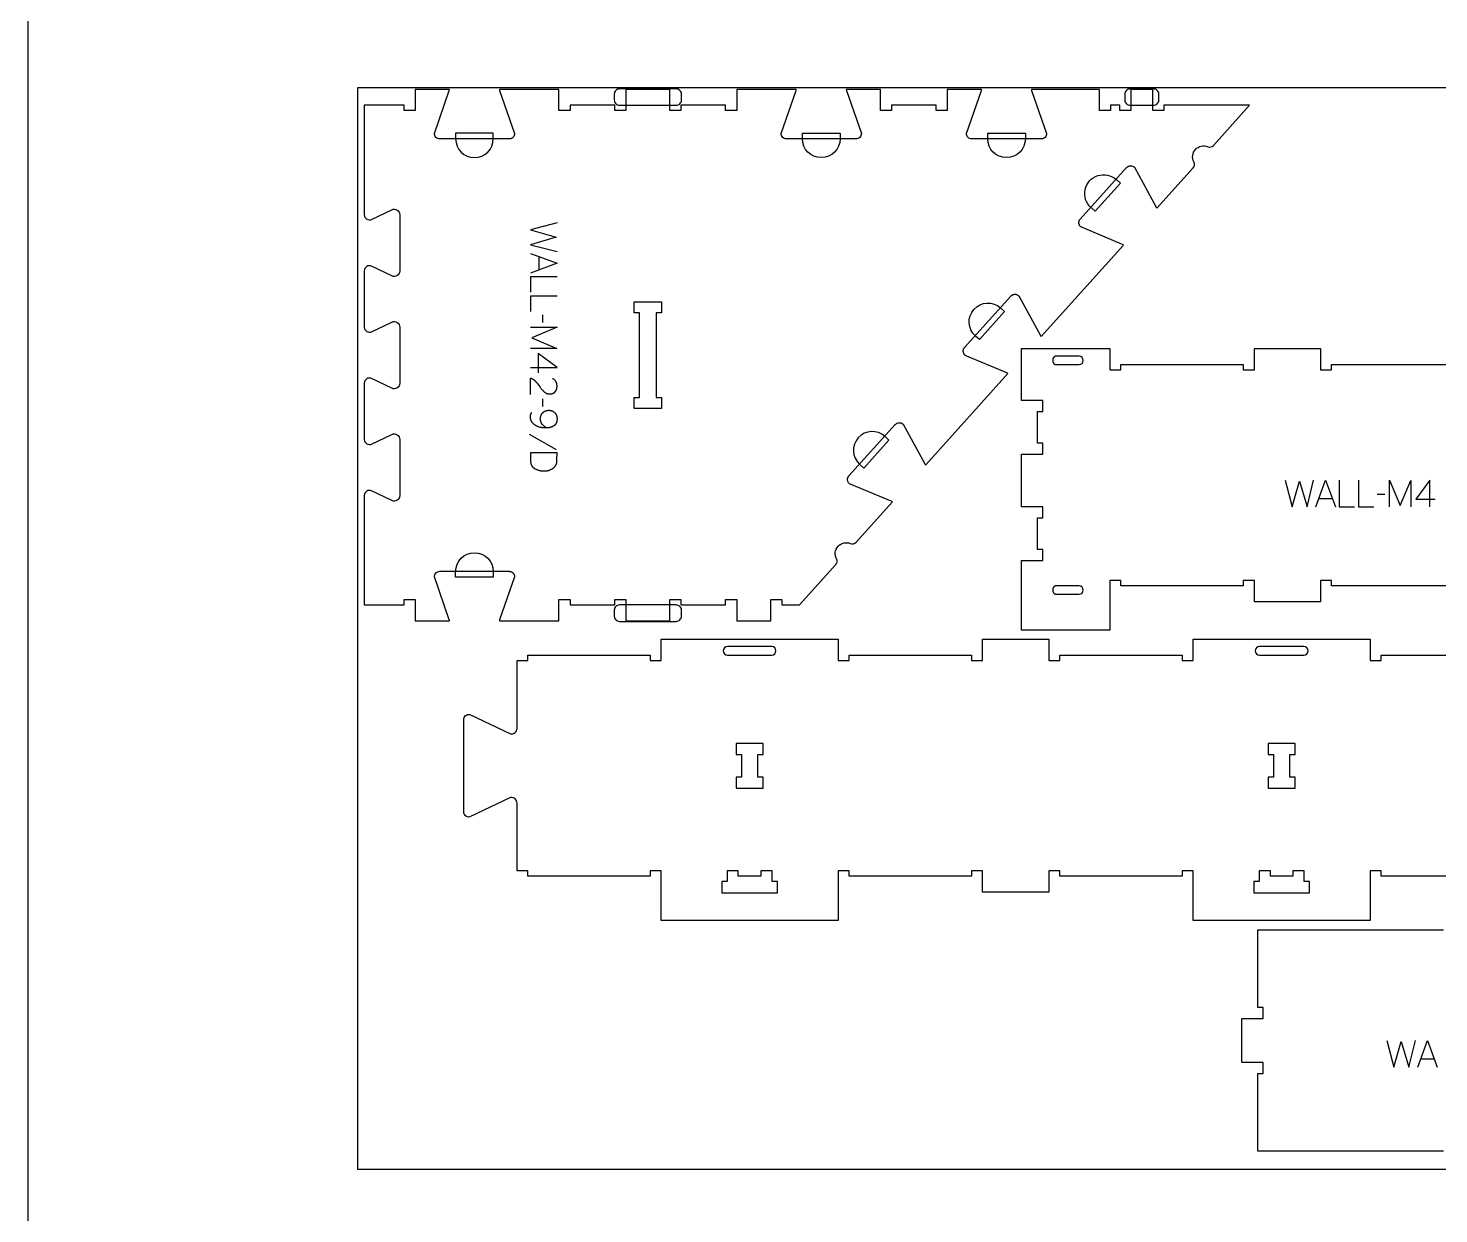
# Model space of a CAD drawing. Extents: x 5216 to 8399, y -27186 to -19593.
# Drawn here: x 5216 to 6806, y -22887 to -21550 of the extents above; entities that cross this region are included whole.
import ezdxf

# ---------------------------------------------------------------- set-up
doc = ezdxf.new("R2010")
doc.units = 0
for name, color, linetype in [('0_SHEET_SPRUCEPLY_2440X122', 1, 'CONTINUOUS'), ('1_ANYTOOL_1MMDEEP_LABELS_S', 2, 'CONTINUOUS'), ('3_ANYTOOL_CUTTHROUGH_INSID', 4, 'CONTINUOUS'), ('4_ANYTOOL_CUTTHROUGH_OUTSI', 5, 'CONTINUOUS'), ('5_ANYTOOL_HALF_MILL_9MM_IN', 3, 'CONTINUOUS'), ('DONOTCUT', 18, 'CONTINUOUS')]:
    doc.layers.add(name, color=color, linetype=linetype)

msp = doc.modelspace()

# ---------------------------------------------------------------- linework, layer by layer
at = {"layer": '0_SHEET_SPRUCEPLY_2440X122'}
msp.add_lwpolyline([(8027.3, -21616.7), (8027.3, -22836.7), (5587.3, -22836.7), (5587.3, -21616.7)], close=True, dxfattribs=at)
at = {"layer": '1_ANYTOOL_1MMDEEP_LABELS_S'}
for points in [[(5812, -21769.2), (5782, -21776.9), (5811.1, -21785.4), (5782, -21793.8), (5812, -21801.3)], [(5782, -21803.9), (5812, -21814.8), (5782, -21825.9)], [(5791.6, -21807.4), (5791.6, -21822.3)], [(5812, -21830.1), (5782, -21830.1), (5782, -21847.2)], [(5812, -21852), (5782, -21852), (5782, -21869.1)], [(5782, -21886.8), (5812, -21886.8), (5783.6, -21898.8), (5811.9, -21910.8), (5782, -21910.8)], [(5795.9, -21881.7), (5795.8, -21872.9)], [(5782, -21932.4), (5812, -21932.4), (5790.7, -21916.4)], [(5790.7, -21916.4), (5790.7, -21938.2)], [(5782, -21962.6), (5782.1, -21944.3), (5782.5, -21944.5), (5782.8, -21944.5), (5783, -21944.6), (5783.2, -21944.7), (5783.4, -21944.8), (5783.6, -21944.9), (5783.8, -21945), (5784.1, -21945.1), (5784.3, -21945.2), (5784.5, -21945.3), (5784.7, -21945.4), (5784.9, -21945.5), (5785.1, -21945.6), (5785.3, -21945.8), (5785.5, -21945.9), (5785.7, -21946), (5785.8, -21946.1), (5786, -21946.3), (5786.2, -21946.4), (5786.4, -21946.6), (5786.6, -21946.7), (5786.7, -21946.9), (5786.9, -21947), (5787.1, -21947.2), (5787.3, -21947.3), (5787.4, -21947.5), (5787.6, -21947.7), (5787.8, -21947.8), (5787.9, -21948), (5788.2, -21948.4), (5789.4, -21949.8), (5790.6, -21951.3), (5791.8, -21952.8), (5792.9, -21954.4), (5793.5, -21955.1), (5794.1, -21955.9), (5794.6, -21956.6), (5795.2, -21957.3), (5795.8, -21957.9), (5796.4, -21958.6), (5797, -21959.2), (5797.6, -21959.8), (5797.8, -21959.9), (5798, -21960.1), (5798.1, -21960.2), (5798.3, -21960.3), (5798.4, -21960.5), (5798.6, -21960.6), (5798.8, -21960.7), (5799, -21960.8), (5799.1, -21960.9), (5799.3, -21961), (5799.5, -21961.1), (5799.7, -21961.2), (5799.8, -21961.3), (5800, -21961.4), (5800.2, -21961.5), (5800.4, -21961.6), (5800.6, -21961.6), (5800.8, -21961.7), (5801, -21961.8), (5801.2, -21961.8), (5801.4, -21961.9), (5801.6, -21961.9), (5801.8, -21962), (5802, -21962), (5802.2, -21962), (5802.4, -21962.1), (5802.7, -21962.1), (5802.9, -21962.1), (5803.1, -21962.1), (5803.3, -21962.1), (5803.5, -21962.1), (5803.8, -21962.1), (5804, -21962.1), (5804.3, -21962.1), (5804.5, -21962.1), (5804.7, -21962.1), (5805, -21962.1), (5805.2, -21962.1), (5805.4, -21962), (5805.7, -21962), (5805.9, -21961.9), (5806.1, -21961.9), (5806.3, -21961.8), (5806.5, -21961.8), (5806.7, -21961.7), (5806.9, -21961.7), (5807.1, -21961.6), (5807.3, -21961.5), (5807.5, -21961.4), (5807.7, -21961.3), (5807.9, -21961.3), (5808, -21961.2), (5808.2, -21961.1), (5808.4, -21961), (5808.6, -21960.8), (5808.7, -21960.7), (5808.9, -21960.6), (5809, -21960.5), (5809.2, -21960.3), (5809.3, -21960.2), (5809.5, -21960.1), (5809.6, -21959.9), (5809.8, -21959.8), (5809.9, -21959.6), (5810, -21959.5), (5810.1, -21959.3), (5810.3, -21959.1), (5810.4, -21959), (5810.5, -21958.8), (5810.6, -21958.6), (5810.7, -21958.4), (5810.8, -21958.3), (5810.9, -21958.1), (5811, -21957.9), (5811.1, -21957.7), (5811.2, -21957.5), (5811.3, -21957.3), (5811.3, -21957.2), (5811.4, -21957), (5811.5, -21956.8), (5811.5, -21956.6), (5811.6, -21956.4), (5811.6, -21956.1), (5811.7, -21955.9), (5811.7, -21955.7), (5811.8, -21955.5), (5811.8, -21955.3), (5811.9, -21955.1), (5811.9, -21954.9), (5811.9, -21954.6), (5811.9, -21954.4), (5812, -21954.2), (5812, -21953.9), (5812, -21953.7), (5812, -21953.2), (5812, -21952.9), (5812, -21952.5), (5811.9, -21952.2), (5811.9, -21951.8), (5811.9, -21951.5), (5811.8, -21951.1), (5811.7, -21950.8), (5811.7, -21950.5), (5811.6, -21950.2), (5811.5, -21950), (5811.5, -21949.9), (5811.4, -21949.7), (5811.4, -21949.6), (5811.3, -21949.4), (5811.3, -21949.3), (5811.2, -21949.1), (5811.2, -21949), (5811.1, -21948.8), (5811, -21948.7), (5810.9, -21948.6), (5810.9, -21948.4), (5810.8, -21948.3), (5810.7, -21948.2), (5810.6, -21948), (5810.6, -21947.9), (5810.5, -21947.8), (5810.4, -21947.6), (5810.3, -21947.5), (5810.2, -21947.4), (5810.1, -21947.3), (5810, -21947.1), (5809.9, -21947), (5809.8, -21946.9), (5809.7, -21946.8), (5809.6, -21946.7), (5809.5, -21946.6), (5809.4, -21946.5), (5809.2, -21946.3), (5809.1, -21946.2), (5809, -21946.1), (5808.9, -21946), (5808.6, -21945.8), (5808.4, -21945.6), (5808.1, -21945.4), (5807.8, -21945.3), (5807.5, -21945.1), (5807.2, -21944.9), (5806.9, -21944.7)], [(5795.9, -21976.3), (5795.8, -21967.5)], [(5802.6, -21980.6), (5802.9, -21980.6), (5803.1, -21980.6), (5803.4, -21980.6), (5803.7, -21980.7), (5803.9, -21980.7), (5804.2, -21980.7), (5804.4, -21980.8), (5804.7, -21980.8), (5804.9, -21980.8), (5805.1, -21980.9), (5805.4, -21980.9), (5805.6, -21981), (5805.8, -21981.1), (5806.1, -21981.1), (5806.3, -21981.2), (5806.5, -21981.3), (5806.7, -21981.4), (5806.9, -21981.5), (5807.1, -21981.6), (5807.3, -21981.7), (5807.5, -21981.8), (5807.7, -21981.9), (5807.9, -21982), (5808.1, -21982.2), (5808.3, -21982.3), (5808.5, -21982.4), (5808.6, -21982.6), (5808.8, -21982.7), (5809, -21982.9), (5809.1, -21983), (5809.3, -21983.2), (5809.5, -21983.4), (5809.6, -21983.6), (5809.8, -21983.7), (5809.9, -21983.9), (5810.1, -21984.1), (5810.2, -21984.3), (5810.3, -21984.5), (5810.4, -21984.7), (5810.6, -21984.9), (5810.7, -21985.1), (5810.8, -21985.3), (5810.9, -21985.5), (5811, -21985.7), (5811.1, -21985.9), (5811.2, -21986.1), (5811.3, -21986.3), (5811.4, -21986.5), (5811.4, -21986.7), (5811.5, -21987), (5811.6, -21987.2), (5811.6, -21987.4), (5811.7, -21987.6), (5811.7, -21987.9), (5811.8, -21988.1), (5811.8, -21988.4), (5811.9, -21988.6), (5811.9, -21988.9), (5811.9, -21989.1), (5812, -21989.4), (5812, -21989.6), (5812, -21989.9), (5812, -21990.1), (5812, -21990.4), (5812, -21990.7), (5812, -21991.1), (5812, -21991.4), (5811.9, -21991.7), (5811.9, -21992), (5811.9, -21992.3), (5811.8, -21992.6), (5811.8, -21992.9), (5811.7, -21993.2), (5811.6, -21993.5), (5811.5, -21993.8), (5811.5, -21994.1), (5811.4, -21994.3), (5811.3, -21994.6), (5811.2, -21994.8), (5811, -21995.1), (5811, -21995.2), (5810.9, -21995.3), (5810.8, -21995.4), (5810.8, -21995.6), (5810.7, -21995.7), (5810.6, -21995.8), (5810.6, -21995.9), (5810.5, -21996), (5810.4, -21996.1), (5810.3, -21996.2), (5810.3, -21996.3), (5810.2, -21996.4), (5810.1, -21996.5), (5810, -21996.6), (5809.9, -21996.7), (5809.8, -21996.8), (5809.7, -21996.9), (5809.7, -21997), (5809.6, -21997.1), (5809.5, -21997.2), (5809.4, -21997.3), (5809.3, -21997.4), (5809.2, -21997.5), (5809.1, -21997.6), (5808.8, -21997.7), (5808.6, -21997.9), (5808.4, -21998.1), (5808.2, -21998.2), (5807.9, -21998.4), (5807.7, -21998.5), (5807.4, -21998.6), (5807.2, -21998.8), (5806.9, -21998.9), (5806.7, -21999), (5806.4, -21999.1), (5806.2, -21999.2), (5805.9, -21999.3), (5805.7, -21999.4), (5805.4, -21999.5), (5805.1, -21999.6), (5804.9, -21999.7), (5804.6, -21999.8), (5804.3, -21999.9), (5804.1, -22000), (5803.5, -22000.1), (5803, -22000.2), (5802.4, -22000.3), (5801.8, -22000.4), (5801.2, -22000.5), (5800.6, -22000.5), (5800, -22000.5), (5799.4, -22000.5), (5798.8, -22000.5), (5798.1, -22000.5), (5797.4, -22000.5), (5796.7, -22000.4), (5796, -22000.3), (5795.3, -22000.2), (5794.7, -22000.1), (5793.5, -21999.9), (5792.9, -21999.8), (5792.3, -21999.6), (5791.7, -21999.5), (5791.2, -21999.3), (5790.9, -21999.2), (5790.6, -21999.1), (5790.3, -21998.9), (5790, -21998.8), (5789.8, -21998.7), (5789.5, -21998.6), (5789.2, -21998.5), (5789, -21998.3), (5788.7, -21998.2), (5788.4, -21998), (5788.2, -21997.9), (5787.9, -21997.7), (5787.7, -21997.6), (5787.4, -21997.4), (5787.2, -21997.3), (5786.9, -21997.1), (5786.7, -21996.9), (5786.5, -21996.7), (5786.2, -21996.5), (5786, -21996.4), (5785.8, -21996.2), (5785.6, -21996), (5785.3, -21995.8), (5785.1, -21995.6), (5784.9, -21995.3), (5784.7, -21995.1), (5784.5, -21994.9), (5784.3, -21994.7), (5784.2, -21994.5), (5784, -21994.3), (5783.8, -21994), (5783.7, -21993.8), (5783.5, -21993.6), (5783.4, -21993.3), (5783.2, -21993.1), (5783.1, -21992.8), (5783, -21992.6), (5782.9, -21992.4), (5782.8, -21992.1), (5782.7, -21991.8), (5782.6, -21991.6), (5782.5, -21991.3), (5782.4, -21991.1), (5782.3, -21990.8), (5782.3, -21990.5), (5782.2, -21990.2), (5782.2, -21990), (5782.1, -21989.7), (5782.1, -21989.4), (5782, -21989.1), (5782, -21988.8), (5782, -21988.5), (5782, -21988.2), (5782, -21987.9), (5782, -21987.6), (5782, -21987.3), (5782, -21987.1), (5782, -21986.9), (5782.1, -21986.7), (5782.1, -21986.6), (5782.1, -21986.4), (5782.1, -21986.2), (5782.2, -21986.1), (5782.2, -21985.9), (5782.2, -21985.8), (5782.3, -21985.6), (5782.3, -21985.4), (5782.4, -21985.3), (5782.4, -21985.1), (5782.5, -21985), (5782.5, -21984.8), (5782.6, -21984.7), (5782.6, -21984.5), (5782.7, -21984.4), (5782.8, -21984.2), (5782.8, -21984.1), (5782.9, -21983.9), (5783, -21983.8), (5783.1, -21983.7), (5783.1, -21983.5), (5783.2, -21983.4), (5783.3, -21983.2), (5783.4, -21983.1), (5783.5, -21983)], [(5800.9, -22000.5), (5800.5, -22000.4), (5800.2, -22000.2), (5799.8, -22000.1), (5799.5, -21999.9), (5799.1, -21999.7), (5798.8, -21999.5), (5798.5, -21999.3), (5798.1, -21999.1), (5797.8, -21998.8), (5797.5, -21998.6), (5797.2, -21998.3), (5796.9, -21998.1), (5796.6, -21997.8), (5796.3, -21997.5), (5796, -21997.2), (5795.7, -21996.9), (5795.5, -21996.7), (5795.4, -21996.6), (5795.3, -21996.4), (5795.1, -21996.3), (5795, -21996.1), (5794.9, -21995.9), (5794.8, -21995.7), (5794.7, -21995.5), (5794.6, -21995.4), (5794.5, -21995.2), (5794.4, -21995), (5794.3, -21994.8), (5794.2, -21994.6), (5794.1, -21994.4), (5794, -21994.2), (5793.9, -21994), (5793.9, -21993.8), (5793.8, -21993.6), (5793.7, -21993.4), (5793.7, -21993.2), (5793.6, -21993), (5793.6, -21992.7), (5793.5, -21992.5), (5793.5, -21992.3), (5793.5, -21992.1), (5793.4, -21991.8), (5793.4, -21991.6), (5793.4, -21991.4), (5793.4, -21991.1), (5793.4, -21990.9), (5793.4, -21990.6), (5793.4, -21990.4), (5793.4, -21990.1), (5793.4, -21989.9), (5793.4, -21989.6), (5793.4, -21989.3), (5793.4, -21989.1), (5793.4, -21988.8), (5793.5, -21988.6), (5793.5, -21988.3), (5793.5, -21988.1), (5793.6, -21987.9), (5793.6, -21987.6), (5793.7, -21987.4), (5793.8, -21987.2), (5793.8, -21986.9), (5793.9, -21986.7), (5794, -21986.5), (5794, -21986.3), (5794.1, -21986.1), (5794.2, -21985.8), (5794.3, -21985.6), (5794.4, -21985.4), (5794.5, -21985.2), (5794.6, -21985), (5794.7, -21984.8), (5794.8, -21984.6), (5794.9, -21984.4), (5795.1, -21984.3), (5795.2, -21984.1), (5795.3, -21983.9), (5795.5, -21983.7), (5795.6, -21983.5), (5795.8, -21983.4), (5795.9, -21983.2), (5796.1, -21983), (5796.2, -21982.9), (5796.4, -21982.7), (5796.6, -21982.6), (5796.7, -21982.4), (5796.9, -21982.3), (5797.1, -21982.2), (5797.3, -21982), (5797.5, -21981.9), (5797.7, -21981.8), (5797.9, -21981.7), (5798.1, -21981.6), (5798.3, -21981.5), (5798.5, -21981.4), (5798.7, -21981.3), (5798.9, -21981.2), (5799.1, -21981.1), (5799.3, -21981.1), (5799.6, -21981), (5799.8, -21980.9), (5800, -21980.9), (5800.3, -21980.8), (5800.5, -21980.8), (5800.8, -21980.8), (5801, -21980.7), (5801.3, -21980.7), (5801.5, -21980.7), (5801.8, -21980.6), (5802.1, -21980.6), (5802.3, -21980.6), (5802.6, -21980.6)], [(5811.5, -22025.2), (5780.8, -22008)], [(6633.1, -22059.5), (6640.8, -22089.5), (6649.3, -22060.4), (6657.7, -22089.5), (6665.2, -22059.5)], [(6667.8, -22089.5), (6678.7, -22059.5), (6689.8, -22089.5)], [(6694, -22059.5), (6694, -22089.5), (6711.1, -22089.5)], [(6715.9, -22059.5), (6715.9, -22089.5), (6733, -22089.5)], [(6750.7, -22089.5), (6750.7, -22059.5), (6762.7, -22087.9), (6774.7, -22059.6), (6774.7, -22089.5)], [(6796.3, -22089.5), (6796.3, -22059.5), (6780.3, -22080.8)], [(6745.6, -22075.6), (6736.8, -22075.7)], [(6671.3, -22079.9), (6686.2, -22079.9)], [(6780.3, -22080.8), (6802.1, -22080.8)], [(6747.8, -22691.4), (6755.5, -22721.4), (6763.9, -22692.3), (6772.4, -22721.4), (6779.9, -22691.4)], [(6782.5, -22721.4), (6793.4, -22691.4), (6804.4, -22721.4)], [(6786, -22711.8), (6800.9, -22711.8)]]:
    msp.add_lwpolyline(points, dxfattribs=at)
msp.add_lwpolyline([(5812, -22028.6), (5782, -22028.6), (5782.1, -22037.2), (5782.1, -22037.6), (5782.1, -22038), (5782.1, -22038.4), (5782.2, -22038.8), (5782.2, -22039.1), (5782.3, -22039.5), (5782.3, -22039.9), (5782.4, -22040.2), (5782.5, -22040.6), (5782.6, -22040.9), (5782.7, -22041.2), (5782.8, -22041.6), (5782.9, -22041.9), (5783, -22042), (5783.1, -22042.2), (5783.2, -22042.3), (5783.2, -22042.5), (5783.3, -22042.6), (5783.4, -22042.8), (5783.5, -22042.9), (5783.5, -22043.1), (5783.6, -22043.2), (5783.7, -22043.4), (5783.8, -22043.5), (5783.9, -22043.6), (5784, -22043.8), (5784.1, -22043.9), (5784.2, -22044), (5784.3, -22044.1), (5784.4, -22044.3), (5784.5, -22044.4), (5784.6, -22044.5), (5784.7, -22044.6), (5784.8, -22044.7), (5784.9, -22044.9), (5785, -22045), (5785.2, -22045.1), (5785.3, -22045.2), (5785.4, -22045.3), (5785.5, -22045.4), (5785.7, -22045.5), (5785.8, -22045.6), (5785.9, -22045.7), (5786.1, -22045.8), (5786.2, -22045.9), (5786.5, -22046.1), (5786.8, -22046.2), (5787.1, -22046.4), (5787.7, -22046.7), (5788.3, -22047), (5789, -22047.3), (5789.6, -22047.6), (5790.2, -22047.8), (5790.9, -22048), (5791.5, -22048.2), (5792.2, -22048.4), (5792.9, -22048.5), (5793.5, -22048.7), (5794.2, -22048.8), (5794.9, -22048.9), (5795.6, -22048.9), (5796.3, -22049), (5797, -22049), (5797.7, -22049), (5798.3, -22049), (5798.9, -22049), (5799.5, -22048.9), (5800, -22048.9), (5800.6, -22048.8), (5800.9, -22048.7), (5801.2, -22048.7), (5801.5, -22048.6), (5801.7, -22048.5), (5802, -22048.5), (5802.3, -22048.4), (5802.6, -22048.3), (5802.8, -22048.2), (5803.1, -22048.1), (5803.4, -22048.1), (5803.6, -22048), (5803.9, -22047.8), (5804.2, -22047.7), (5804.4, -22047.6), (5805, -22047.4), (5805.5, -22047.1), (5806, -22046.8), (5806.5, -22046.5), (5806.8, -22046.3), (5807.1, -22046.1), (5807.4, -22045.9), (5807.7, -22045.7), (5807.9, -22045.5), (5808.2, -22045.3), (5808.5, -22045.1), (5808.7, -22044.9), (5808.9, -22044.7), (5809.2, -22044.4), (5809.4, -22044.2), (5809.6, -22044), (5809.8, -22043.7), (5810, -22043.5), (5810.1, -22043.3), (5810.3, -22043), (5810.5, -22042.8), (5810.6, -22042.5), (5810.7, -22042.3), (5810.9, -22042), (5811, -22041.7), (5811.1, -22041.5), (5811.2, -22041.2), (5811.3, -22040.9), (5811.4, -22040.7), (5811.5, -22040.4), (5811.5, -22040.1), (5811.6, -22039.8), (5811.6, -22039.5), (5811.7, -22039.2), (5811.7, -22038.9), (5811.7, -22038.6), (5811.8, -22036.2), (5811.9, -22033.7), (5812, -22031.2)], close=True, dxfattribs=at)
at = {"layer": '3_ANYTOOL_CUTTHROUGH_INSID', "color": 4}
for points in [[(5929.6, -21858.4), (5929.6, -21870.6), (5923.6, -21870.6), (5923.6, -21966.1), (5929.6, -21966.1), (5929.6, -21978.6), (5899.1, -21978.6), (5899.1, -21966.1), (5905.1, -21966.1), (5905.1, -21870.6), (5899.1, -21870.6), (5899.1, -21858.1), (5929.6, -21858.1)], [(6038.4, -22394.2), (6038.4, -22368.7), (6044.4, -22368.7), (6044.4, -22356.2), (6013.9, -22356.2), (6013.9, -22368.7), (6019.9, -22368.7), (6019.9, -22394.2), (6013.9, -22394.2), (6013.9, -22406.7), (6044.4, -22406.7), (6044.4, -22394.2)], [(6638.4, -22394.2), (6638.4, -22368.7), (6644.4, -22368.7), (6644.4, -22356.2), (6613.9, -22356.2), (6613.9, -22368.7), (6619.9, -22368.7), (6619.9, -22394.2), (6613.9, -22394.2), (6613.9, -22406.7), (6644.4, -22406.7), (6644.4, -22394.2)], [(6016.4, -22506.1), (6016.4, -22500.1), (6003.9, -22500.1), (6003.9, -22512.1), (5997.9, -22512.1), (5997.9, -22524.6), (6060.4, -22524.6), (6060.4, -22512.1), (6054.4, -22512.1), (6054.4, -22500.1), (6041.9, -22500.1), (6041.9, -22506.1)], [(6616.4, -22506.1), (6616.4, -22500.1), (6603.9, -22500.1), (6603.9, -22512.1), (6597.9, -22512.1), (6597.9, -22524.6), (6660.4, -22524.6), (6660.4, -22512.1), (6654.4, -22512.1), (6654.4, -22500.1), (6641.9, -22500.1), (6641.9, -22506.1)]]:
    msp.add_lwpolyline(points, close=True, dxfattribs=at)
for points in [[(6400.7, -21919.5), (6374.9, -21919.5), (6374.8, -21919.5), (6374.7, -21919.5), (6374.6, -21919.5), (6374.5, -21919.5), (6374.4, -21919.6), (6374.3, -21919.6), (6374.2, -21919.6), (6374.1, -21919.6), (6374, -21919.6), (6373.9, -21919.7), (6373.8, -21919.7), (6373.7, -21919.7), (6373.6, -21919.8), (6373.5, -21919.8), (6373.5, -21919.8), (6373.4, -21919.9), (6373.3, -21919.9), (6373.2, -21920), (6373.1, -21920), (6373, -21920.1), (6372.9, -21920.1), (6372.8, -21920.2), (6372.7, -21920.3), (6372.6, -21920.3), (6372.6, -21920.4), (6372.5, -21920.5), (6372.4, -21920.5), (6372.3, -21920.6), (6372.2, -21920.7), (6372.2, -21920.8), (6372.1, -21920.9), (6372, -21921), (6371.9, -21921), (6371.9, -21921.1), (6371.8, -21921.2), (6371.7, -21921.3), (6371.7, -21921.4), (6371.6, -21921.5), (6371.6, -21921.6), (6371.5, -21921.7), (6371.5, -21921.8), (6371.4, -21921.9), (6371.4, -21922), (6371.3, -21922.1), (6371.3, -21922.2), (6371.2, -21922.3), (6371.2, -21922.4), (6371.2, -21922.6), (6371.1, -21922.7), (6371.1, -21922.8), (6371.1, -21922.9), (6371, -21923), (6371, -21923.1), (6371, -21923.2), (6371, -21923.3), (6371, -21923.4), (6370.9, -21923.5), (6370.9, -21923.6), (6370.9, -21923.7), (6370.9, -21923.8), (6370.9, -21924), (6370.9, -21924.1), (6370.9, -21924.2), (6370.9, -21924.3), (6370.9, -21924.4), (6370.9, -21924.5), (6370.9, -21924.6), (6370.9, -21924.7), (6370.9, -21924.8), (6370.9, -21924.9), (6370.9, -21925), (6371, -21925.1), (6371, -21925.2), (6371, -21925.3), (6371, -21925.5), (6371, -21925.6), (6371.1, -21925.7), (6371.1, -21925.8), (6371.1, -21925.9), (6371.2, -21926), (6371.2, -21926.1), (6371.2, -21926.2), (6371.3, -21926.3), (6371.3, -21926.4), (6371.4, -21926.5), (6371.4, -21926.6), (6371.5, -21926.7), (6371.5, -21926.8), (6371.6, -21926.9), (6371.6, -21927), (6371.7, -21927.1), (6371.7, -21927.2), (6371.8, -21927.3), (6371.9, -21927.4), (6371.9, -21927.5), (6372, -21927.6), (6372.1, -21927.7), (6372.2, -21927.8), (6372.2, -21927.8), (6372.3, -21927.9), (6372.4, -21928), (6372.5, -21928.1), (6372.6, -21928.1), (6372.6, -21928.2), (6372.7, -21928.3), (6372.8, -21928.3), (6372.9, -21928.4), (6373, -21928.5), (6373.1, -21928.5), (6373.2, -21928.6), (6373.3, -21928.6), (6373.4, -21928.7), (6373.5, -21928.7), (6373.5, -21928.8), (6373.6, -21928.8), (6373.7, -21928.8), (6373.8, -21928.9), (6373.9, -21928.9), (6374, -21928.9), (6374.1, -21928.9), (6374.2, -21929), (6374.3, -21929), (6374.4, -21929), (6374.5, -21929), (6374.6, -21929), (6374.7, -21929), (6374.8, -21929), (6374.9, -21929), (6400.7, -21929, 1)], [(6400.7, -22188, 1), (6400.7, -22178.5), (6374.9, -22178.5), (6374.8, -22178.5), (6374.7, -22178.5), (6374.6, -22178.5), (6374.5, -22178.5), (6374.4, -22178.6), (6374.3, -22178.6), (6374.2, -22178.6), (6374.1, -22178.6), (6374, -22178.6), (6373.9, -22178.7), (6373.8, -22178.7), (6373.7, -22178.7), (6373.6, -22178.8), (6373.5, -22178.8), (6373.5, -22178.8), (6373.4, -22178.9), (6373.3, -22178.9), (6373.2, -22179), (6373.1, -22179), (6373, -22179.1), (6372.9, -22179.1), (6372.8, -22179.2), (6372.7, -22179.3), (6372.6, -22179.3), (6372.6, -22179.4), (6372.5, -22179.5), (6372.4, -22179.5), (6372.3, -22179.6), (6372.2, -22179.7), (6372.2, -22179.8), (6372.1, -22179.9), (6372, -22180), (6371.9, -22180), (6371.9, -22180.1), (6371.8, -22180.2), (6371.7, -22180.3), (6371.7, -22180.4), (6371.6, -22180.5), (6371.6, -22180.6), (6371.5, -22180.7), (6371.5, -22180.8), (6371.4, -22180.9), (6371.4, -22181), (6371.3, -22181.1), (6371.3, -22181.2), (6371.2, -22181.3), (6371.2, -22181.4), (6371.2, -22181.6), (6371.1, -22181.7), (6371.1, -22181.8), (6371.1, -22181.9), (6371, -22182), (6371, -22182.1), (6371, -22182.2), (6371, -22182.3), (6371, -22182.4), (6370.9, -22182.5), (6370.9, -22182.6), (6370.9, -22182.7), (6370.9, -22182.8), (6370.9, -22183), (6370.9, -22183.1), (6370.9, -22183.2), (6370.9, -22183.3), (6370.9, -22183.4), (6370.9, -22183.5), (6370.9, -22183.6), (6370.9, -22183.7), (6370.9, -22183.8), (6370.9, -22183.9), (6370.9, -22184), (6371, -22184.1), (6371, -22184.2), (6371, -22184.3), (6371, -22184.5), (6371, -22184.6), (6371.1, -22184.7), (6371.1, -22184.8), (6371.1, -22184.9), (6371.2, -22185), (6371.2, -22185.1), (6371.2, -22185.2), (6371.3, -22185.3), (6371.3, -22185.4), (6371.4, -22185.5), (6371.4, -22185.6), (6371.5, -22185.7), (6371.5, -22185.8), (6371.6, -22185.9), (6371.6, -22186), (6371.7, -22186.1), (6371.7, -22186.2), (6371.8, -22186.3), (6371.9, -22186.4), (6371.9, -22186.5), (6372, -22186.6), (6372.1, -22186.7), (6372.2, -22186.8), (6372.2, -22186.8), (6372.3, -22186.9), (6372.4, -22187), (6372.5, -22187.1), (6372.6, -22187.1), (6372.6, -22187.2), (6372.7, -22187.3), (6372.8, -22187.3), (6372.9, -22187.4), (6373, -22187.5), (6373.1, -22187.5), (6373.2, -22187.6), (6373.3, -22187.6), (6373.4, -22187.7), (6373.5, -22187.7), (6373.5, -22187.8), (6373.6, -22187.8), (6373.7, -22187.8), (6373.8, -22187.9), (6373.9, -22187.9), (6374, -22187.9), (6374.1, -22187.9), (6374.2, -22188), (6374.3, -22188), (6374.4, -22188), (6374.5, -22188), (6374.6, -22188), (6374.7, -22188), (6374.8, -22188), (6374.9, -22188)], [(6054.1, -22247.1), (6004.1, -22247.1, 1), (6004.1, -22256.6), (6054.1, -22256.6, 1)], [(6654.1, -22247.1), (6604.1, -22247.1, 1), (6604.1, -22256.6), (6654.1, -22256.6, 1)]]:
    msp.add_lwpolyline(points, format="xyb", close=True, dxfattribs=at)
at = {"layer": '4_ANYTOOL_CUTTHROUGH_OUTSI', "color": 5}
msp.add_lwpolyline([(6085.5, -22200.1), (6126.5, -22154.6, 0.317837), (6127.2, -22148, -0.707107), (6142.7, -22130.8, 0.317837), (6149.2, -22129.4), (6190.1, -22083.9, 0.061485), (6188.9, -22083.2), (6141.7, -22063.4), (6141.7, -22063.4), (6141.6, -22063.4), (6141.6, -22063.4, -0.198912), (6139.6, -22059.1), (6139.6, -22058.9), (6139.6, -22058.8), (6139.6, -22058.6), (6139.6, -22058.5), (6139.6, -22058.3), (6139.6, -22058.2), (6139.6, -22058), (6139.6, -22057.9), (6139.7, -22057.7), (6139.7, -22057.6), (6139.7, -22057.4), (6139.8, -22057.3), (6139.8, -22057.1), (6139.8, -22057), (6139.9, -22056.8), (6139.9, -22056.7), (6140, -22056.5), (6140, -22056.4), (6140.1, -22056.2), (6140.2, -22056.1), (6140.2, -22055.9), (6140.3, -22055.8), (6140.4, -22055.7), (6140.5, -22055.5), (6140.5, -22055.4), (6140.6, -22055.3), (6140.7, -22055.2), (6140.8, -22055), (6140.9, -22054.9), (6141, -22054.8), (6141.1, -22054.7), (6141.2, -22054.6), (6193.4, -21996.6, -0.414214), (6202.2, -21996.1), (6202.2, -21996.2), (6202.2, -21996.2), (6226.8, -22041.1), (6226.8, -22041.1, 0.061485), (6227.7, -22042.2), (6320.5, -21939.1, 0.061485), (6319.3, -21938.3), (6272.1, -21918.6), (6272.1, -21918.6), (6272.1, -21918.5), (6272.1, -21918.5, -0.198912), (6270, -21914.2), (6270, -21914.1), (6270, -21913.9), (6270, -21913.8), (6270, -21913.6), (6270, -21913.5), (6270, -21913.3), (6270, -21913.2), (6270, -21913), (6270.1, -21912.9), (6270.1, -21912.7), (6270.1, -21912.6), (6270.2, -21912.4), (6270.2, -21912.3), (6270.2, -21912.1), (6270.3, -21912), (6270.3, -21911.8), (6270.4, -21911.7), (6270.5, -21911.5), (6270.5, -21911.4), (6270.6, -21911.2), (6270.6, -21911.1), (6270.7, -21911), (6270.8, -21910.8), (6270.9, -21910.7), (6271, -21910.6), (6271, -21910.4), (6271.1, -21910.3), (6271.2, -21910.2), (6271.3, -21910.1), (6271.4, -21910), (6271.5, -21909.8), (6271.6, -21909.7), (6323.8, -21851.8), (6323.9, -21851.6), (6324, -21851.5), (6324.1, -21851.4), (6324.2, -21851.3), (6324.3, -21851.2), (6324.4, -21851.1), (6324.6, -21851), (6324.7, -21850.9), (6324.8, -21850.8), (6324.9, -21850.8), (6325.1, -21850.7), (6325.2, -21850.6), (6325.3, -21850.5), (6325.5, -21850.4), (6325.6, -21850.4), (6325.7, -21850.3), (6325.9, -21850.2), (6326, -21850.2), (6326.2, -21850.1), (6326.3, -21850.1), (6326.5, -21850), (6326.6, -21850), (6326.8, -21849.9), (6326.9, -21849.9), (6327.1, -21849.8), (6327.2, -21849.8), (6327.4, -21849.8), (6327.5, -21849.8), (6327.7, -21849.7), (6327.8, -21849.7), (6328, -21849.7), (6328.1, -21849.7, -0.198912), (6332.6, -21851.3), (6332.6, -21851.3), (6332.7, -21851.4), (6357.2, -21896.2), (6357.2, -21896.2, 0.061485), (6358.1, -21897.3), (6450.9, -21794.3, 0.061485), (6449.7, -21793.5), (6402.5, -21773.8), (6402.5, -21773.7), (6402.5, -21773.7), (6402.5, -21773.7, -0.414214), (6402, -21764.9), (6454.2, -21706.9), (6454.3, -21706.8), (6454.4, -21706.7), (6454.5, -21706.6), (6454.6, -21706.5), (6454.7, -21706.4), (6454.9, -21706.3), (6455, -21706.2), (6455.1, -21706.1), (6455.2, -21706), (6455.3, -21705.9), (6455.5, -21705.8), (6455.6, -21705.8), (6455.7, -21705.7), (6455.9, -21705.6), (6456, -21705.5), (6456.2, -21705.5), (6456.3, -21705.4), (6456.4, -21705.3), (6456.6, -21705.3), (6456.7, -21705.2), (6456.9, -21705.2), (6457, -21705.1), (6457.2, -21705.1), (6457.3, -21705), (6457.5, -21705), (6457.6, -21705), (6457.8, -21704.9), (6457.9, -21704.9), (6458.1, -21704.9), (6458.2, -21704.9), (6458.4, -21704.9), (6458.5, -21704.9, -0.198912), (6463, -21706.5), (6463.1, -21706.5), (6463.1, -21706.5), (6487.6, -21751.4), (6487.6, -21751.4, 0.061485), (6488.5, -21752.5), (6529.4, -21707.1, 0.317837), (6530.2, -21700.5, -0.707107), (6545.7, -21683.3, 0.317837), (6552.1, -21681.8), (6592.8, -21636.6), (6496.2, -21636.6), (6496.2, -21642.6), (6483.7, -21642.6), (6483.7, -21618.6), (6459.2, -21618.6), (6459.2, -21642.6), (6446.7, -21642.6), (6446.7, -21636.6), (6436.2, -21636.6), (6436.2, -21642.6), (6423.7, -21642.6), (6423.7, -21618.6), (6346.9, -21618.6), (6346.9, -21618.6, 0.061485), (6347.2, -21620), (6364.1, -21668.3), (6364.1, -21668.3), (6364.1, -21668.4), (6364.1, -21668.4, -0.198912), (6362.3, -21672.8), (6362.1, -21672.9), (6362, -21673), (6361.9, -21673.1), (6361.8, -21673.2), (6361.7, -21673.3), (6361.6, -21673.4), (6361.4, -21673.5), (6361.3, -21673.6), (6361.2, -21673.7), (6361.1, -21673.7), (6360.9, -21673.8), (6360.8, -21673.9), (6360.6, -21674), (6360.5, -21674), (6360.4, -21674.1), (6360.2, -21674.2), (6360.1, -21674.2), (6359.9, -21674.3), (6359.8, -21674.3), (6359.6, -21674.4), (6359.5, -21674.4), (6359.3, -21674.4), (6359.2, -21674.5), (6359, -21674.5), (6358.9, -21674.5), (6358.7, -21674.6), (6358.6, -21674.6), (6358.4, -21674.6), (6358.3, -21674.6), (6358.1, -21674.6), (6358, -21674.6), (6357.8, -21674.6), (6279.8, -21674.6, -0.414214), (6273.6, -21668.4), (6273.6, -21668.3), (6273.6, -21668.3), (6290.5, -21620), (6290.5, -21620, 0.061485), (6290.7, -21618.6), (6252.1, -21618.6), (6252.1, -21642.6), (6239.6, -21642.6), (6239.6, -21636.6), (6189.1, -21636.6), (6189.1, -21642.6), (6176.6, -21642.6), (6176.6, -21618.6), (6138, -21618.6), (6138, -21618.6, 0.061485), (6138.3, -21620), (6155.2, -21668.3), (6155.2, -21668.3), (6155.2, -21668.4), (6155.2, -21668.4, -0.414214), (6148.9, -21674.6), (6070.9, -21674.6), (6070.8, -21674.6), (6070.6, -21674.6), (6070.5, -21674.6), (6070.3, -21674.6), (6070.2, -21674.6), (6070, -21674.6), (6069.9, -21674.5), (6069.7, -21674.5), (6069.6, -21674.5), (6069.4, -21674.4), (6069.3, -21674.4), (6069.1, -21674.4), (6069, -21674.3), (6068.8, -21674.3), (6068.7, -21674.2), (6068.5, -21674.2), (6068.4, -21674.1), (6068.3, -21674), (6068.1, -21674), (6068, -21673.9), (6067.8, -21673.8), (6067.7, -21673.7), (6067.6, -21673.7), (6067.4, -21673.6), (6067.3, -21673.5), (6067.2, -21673.4), (6067.1, -21673.3), (6067, -21673.2), (6066.8, -21673.1), (6066.7, -21673), (6066.6, -21672.9), (6066.5, -21672.8, -0.198912), (6064.7, -21668.4), (6064.7, -21668.3), (6064.7, -21668.3), (6081.6, -21620), (6081.6, -21620, 0.061485), (6081.8, -21618.6), (6064.4, -21618.6), (6014.6, -21618.6), (6014.6, -21642.6), (6002.1, -21642.6), (6002.1, -21636.6), (5951.6, -21636.6), (5951.6, -21642.6), (5939.1, -21642.6), (5939.1, -21618.6), (5889.6, -21618.6), (5889.6, -21642.6), (5877.1, -21642.6), (5877.1, -21636.6), (5826.6, -21636.6), (5826.6, -21642.6), (5814.1, -21642.6), (5814.1, -21618.6), (5764.4, -21618.6), (5746.9, -21618.6), (5746.9, -21618.6, 0.061486), (5747.2, -21620), (5764.1, -21668.3), (5764.1, -21668.3), (5764.1, -21668.4), (5764.1, -21668.4, -0.198912), (5762.3, -21672.8), (5762.1, -21672.9), (5762, -21673), (5761.9, -21673.1), (5761.8, -21673.2), (5761.7, -21673.3), (5761.6, -21673.4), (5761.4, -21673.5), (5761.3, -21673.6), (5761.2, -21673.7), (5761.1, -21673.7), (5760.9, -21673.8), (5760.8, -21673.9), (5760.6, -21674), (5760.5, -21674), (5760.4, -21674.1), (5760.2, -21674.2), (5760.1, -21674.2), (5759.9, -21674.3), (5759.8, -21674.3), (5759.6, -21674.4), (5759.5, -21674.4), (5759.3, -21674.4), (5759.2, -21674.5), (5759, -21674.5), (5758.9, -21674.5), (5758.7, -21674.6), (5758.6, -21674.6), (5758.4, -21674.6), (5758.3, -21674.6), (5758.1, -21674.6), (5758, -21674.6), (5757.8, -21674.6), (5679.8, -21674.6, -0.414214), (5673.6, -21668.4), (5673.6, -21668.3), (5673.6, -21668.3), (5690.5, -21620), (5690.5, -21620, 0.061485), (5690.7, -21618.6), (5652.1, -21618.6), (5652.1, -21642.6), (5639.6, -21642.6), (5639.6, -21636.6), (5594.6, -21636.6), (5594.6, -21760), (5594.6, -21760, 0.551268), (5602.9, -21765.2), (5625.7, -21754.3, -0.551268), (5634.6, -21760), (5634.6, -21823.4, -0.257375), (5631.7, -21828.7, -0.257375), (5625.7, -21829), (5602.9, -21818.1, 0.551268), (5594.6, -21823.3), (5594.6, -21886.7, 0.551268), (5602.9, -21891.9), (5625.7, -21881, -0.551268), (5634.6, -21886.7), (5634.6, -21950.1, -0.257375), (5631.7, -21955.4, -0.257375), (5625.7, -21955.7), (5602.9, -21944.8, 0.551268), (5594.6, -21950), (5594.6, -22013.4, 0.551268), (5602.9, -22018.6), (5625.7, -22007.7, -0.551268), (5634.6, -22013.4), (5634.6, -22076.8, -0.551268), (5625.7, -22082.4), (5602.9, -22071.5, 0.551268), (5594.6, -22076.7), (5594.6, -22200.1), (5639.6, -22200.1), (5639.6, -22194.1), (5652.1, -22194.1), (5652.1, -22194.4), (5652.1, -22218.1), (5690.7, -22218.1), (5690.7, -22218.1, 0.061485), (5690.5, -22216.7), (5673.6, -22168.5), (5673.6, -22168.4), (5673.6, -22168.4), (5673.6, -22168.4, -0.414214), (5679.8, -22162.1), (5757.8, -22162.1), (5758, -22162.1), (5758.1, -22162.1), (5758.3, -22162.1), (5758.4, -22162.2), (5758.6, -22162.2), (5758.7, -22162.2), (5758.9, -22162.2), (5759, -22162.2), (5759.2, -22162.3), (5759.3, -22162.3), (5759.5, -22162.4), (5759.6, -22162.4), (5759.8, -22162.4), (5759.9, -22162.5), (5760.1, -22162.5), (5760.2, -22162.6), (5760.4, -22162.7), (5760.5, -22162.7), (5760.6, -22162.8), (5760.8, -22162.9), (5760.9, -22162.9), (5761.1, -22163), (5761.2, -22163.1), (5761.3, -22163.2), (5761.4, -22163.3), (5761.6, -22163.4), (5761.7, -22163.5), (5761.8, -22163.6), (5761.9, -22163.7), (5762, -22163.8), (5762.1, -22163.9), (5762.3, -22164, -0.198912), (5764.1, -22168.4), (5764.1, -22168.4), (5764.1, -22168.5), (5747.2, -22216.7), (5747.2, -22216.7, 0.061485), (5746.9, -22218.1), (5764.4, -22218.1), (5814.1, -22218.1), (5814.1, -22194.4), (5814.1, -22194.1), (5826.6, -22194.1), (5826.6, -22200.1), (5877.1, -22200.1), (5877.1, -22194.1), (5889.6, -22194.1), (5889.6, -22218.1), (5939.1, -22218.1), (5939.1, -22194.4), (5939.1, -22194.1), (5951.6, -22194.1), (5951.6, -22200.1), (6002.1, -22200.1), (6002.1, -22194.1), (6014.6, -22194.1), (6014.6, -22218.1), (6052.9, -22218.1), (6052.9, -22194.4), (6052.9, -22194.1), (6065.4, -22194.1), (6065.4, -22200.1), (6085.5, -22200.1)], format="xyb", close=True, dxfattribs=at)
for points in [[(6823.4, -22178.5), (6685.4, -22178.5), (6685.4, -22172.5), (6672.9, -22172.5), (6672.9, -22196.5), (6598.4, -22196.5), (6598.4, -22172.5), (6585.9, -22172.5), (6585.9, -22178.5), (6447.9, -22178.5), (6447.9, -22172.5), (6435.4, -22172.5), (6435.4, -22228.5), (6335.9, -22228.5), (6335.9, -22208.8), (6335.9, -22196.8), (6335.9, -22150), (6359.9, -22150), (6359.9, -22137.5), (6353.9, -22137.5), (6353.9, -22102), (6359.9, -22102), (6359.9, -22089.5), (6335.9, -22089.5), (6335.9, -22030), (6359.9, -22030), (6359.9, -22017.5), (6353.9, -22017.5), (6353.9, -21982), (6359.9, -21982), (6359.9, -21969.5), (6335.9, -21969.5), (6335.9, -21911), (6435.4, -21911), (6435.4, -21934.8), (6435.4, -21935), (6447.9, -21935), (6447.9, -21929), (6585.9, -21929), (6585.9, -21935), (6598.4, -21935), (6598.4, -21911), (6672.9, -21911), (6672.9, -21935), (6685.4, -21935), (6685.4, -21929), (6823.4, -21929)], [(6811.7, -22816.1), (6602.2, -22816.1), (6602.2, -22728.6), (6608.2, -22728.6), (6608.2, -22716.1), (6584.2, -22716.1), (6584.2, -22666.6), (6608.2, -22666.6), (6608.2, -22654.1), (6602.2, -22654.1), (6602.2, -22566.6), (6811.7, -22566.6)]]:
    msp.add_lwpolyline(points, dxfattribs=at)
msp.add_lwpolyline([(6879.4, -22506.1), (6741.4, -22506.1), (6741.4, -22500.1), (6728.9, -22500.1), (6728.9, -22500.4), (6728.9, -22556.1), (6529.4, -22556.1), (6529.4, -22500.4), (6529.4, -22500.1), (6516.9, -22500.1), (6516.9, -22506.1), (6378.9, -22506.1), (6378.9, -22500.1), (6366.4, -22500.1), (6366.4, -22524.1), (6291.9, -22524.1), (6291.9, -22500.1), (6279.4, -22500.1), (6279.4, -22506.1), (6141.4, -22506.1), (6141.4, -22500.1), (6128.9, -22500.1), (6128.9, -22500.4), (6128.9, -22556.1), (5929.4, -22556.1), (5929.4, -22500.4), (5929.4, -22500.1), (5916.9, -22500.1), (5916.9, -22506.1), (5778.9, -22506.1), (5778.9, -22500.1), (5766.9, -22500.1), (5766.9, -22423.5), (5766.9, -22423.5, 0.463455), (5759.6, -22417.3), (5759.6, -22417.3), (5713.5, -22439.2), (5713.5, -22439.2, -0.461625), (5706.9, -22433.5), (5706.9, -22329.3, -0.461625), (5713.5, -22323.6), (5759.6, -22345.5), (5759.6, -22345.5), (5759.6, -22345.5, 0.463455), (5766.9, -22339.3), (5766.9, -22262.6), (5778.9, -22262.6), (5778.9, -22256.6), (5916.9, -22256.6), (5916.9, -22262.6), (5929.4, -22262.6), (5929.4, -22238.6), (6128.9, -22238.6), (6128.9, -22262.6), (6141.4, -22262.6), (6141.4, -22256.6), (6279.4, -22256.6), (6279.4, -22262.6), (6291.9, -22262.6), (6291.9, -22238.6), (6366.4, -22238.6), (6366.4, -22262.4), (6366.4, -22262.6), (6378.9, -22262.6), (6378.9, -22256.6), (6516.9, -22256.6), (6516.9, -22262.6), (6529.4, -22262.6), (6529.4, -22238.6), (6728.9, -22238.6), (6728.9, -22262.6), (6741.4, -22262.6), (6741.4, -22256.6), (6879.4, -22256.6)], format="xyb", dxfattribs=at)
at = {"layer": '5_ANYTOOL_HALF_MILL_9MM_IN', "color": 3}
for points in [[(5882.5, -21618.1, 0.414214), (5876.5, -21624.1), (5876.5, -21630.6, 0.414214), (5882.5, -21636.6), (5946.3, -21636.6, 0.414214), (5952.3, -21630.6), (5952.3, -21624.1, 0.414214), (5946.3, -21618.1)], [(6458.3, -21618.1, 0.414214), (6452.3, -21624.1), (6452.3, -21630.6, 0.414214), (6458.3, -21636.6), (6484.6, -21636.6, 0.414214), (6490.6, -21630.6), (6490.6, -21624.1, 0.414214), (6484.6, -21618.1)], [(5697.6, -21674.4, 1), (5740.1, -21674.4), (5740.1, -21674.1), (5740.1, -21668.1), (5697.6, -21668.1), (5697.6, -21674.1), (5697.6, -21674.4)], [(6131.2, -21674.4, -1), (6088.7, -21674.4), (6088.7, -21674.1), (6088.7, -21668.1), (6131.2, -21668.1), (6131.2, -21674.1), (6131.2, -21674.4)], [(6340.1, -21674.4, -1), (6297.6, -21674.4), (6297.6, -21674.1), (6297.6, -21668.1), (6340.1, -21668.1), (6340.1, -21674.1), (6340.1, -21674.4)], [(6414.1, -21751.9, -1), (6442.5, -21720.3), (6442.7, -21720.4), (6447.2, -21724.5), (6418.7, -21756), (6414.3, -21752), (6414.1, -21751.9)], [(6283.7, -21896.7, -1), (6312.1, -21865.1), (6312.3, -21865.3), (6316.7, -21869.3), (6288.3, -21900.9), (6283.8, -21896.9), (6283.7, -21896.7)], [(6181.7, -22010, 1), (6153.2, -22041.5), (6153.4, -22041.7), (6157.9, -22045.7), (6186.3, -22014.1), (6181.9, -22010.1), (6181.7, -22010)], [(5697.6, -22162.4, -1), (5740.1, -22162.4), (5740.1, -22162.6), (5740.1, -22168.6), (5697.6, -22168.6), (5697.6, -22162.6), (5697.6, -22162.4)], [(5882.5, -22200.1, 0.414214), (5876.5, -22206.1), (5876.5, -22212.6, 0.414214), (5882.5, -22218.6), (5946.3, -22218.6, 0.414214), (5952.3, -22212.6), (5952.3, -22206.1, 0.414214), (5946.3, -22200.1)]]:
    msp.add_lwpolyline(points, format="xyb", close=True, dxfattribs=at)
at = {"layer": 'DONOTCUT'}
msp.add_lwpolyline([(8399, -27186.1), (5215.6, -27186.1), (5215.6, -19592.7), (8399, -19592.7)], close=True, dxfattribs=at)

doc.saveas('drawing.dxf')
